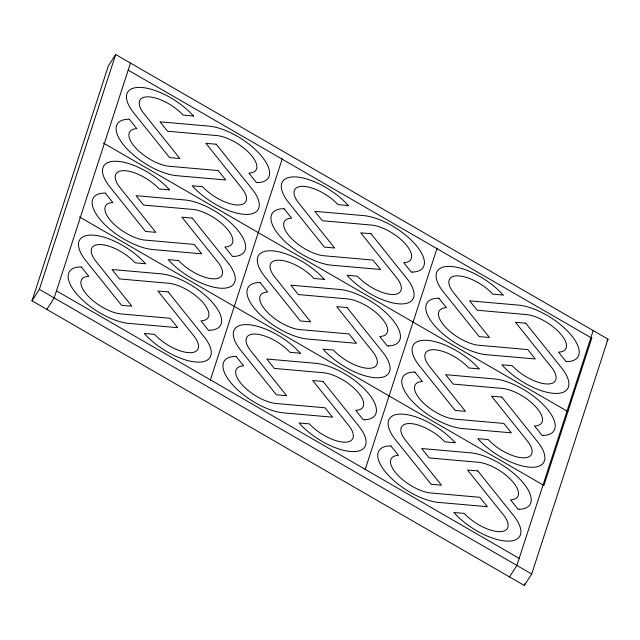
<?xml version="1.0" encoding="UTF-8"?>
<svg xmlns="http://www.w3.org/2000/svg" width="640" height="640" viewBox="0 0 640 640"><rect width="100%" height="100%" fill="white"/><g stroke="black" fill="none" stroke-linecap="round" stroke-linejoin="round"><path stroke-width="0.96" d="M32 300.848L108.312 66L115.68 54.512L608 339.152L531.688 574L524.32 585.488L32 300.848L39.368 289.368L115.68 54.512M130.488 63.072L54.176 297.928L46.808 309.416M210.288 380.28L282.272 158.728M365.096 469.784L437.08 248.232M593.192 330.584L516.888 565.44L509.512 576.928M591.896 337.736L543.904 485.44L79.472 216.928M524.32 585.488L524.936 583.584M606.944 340.792L608 339.152M128.192 70.136L590.896 337.648M103.464 143.08L567.896 411.592M56.472 290.864L519.176 558.376M39.368 289.368L531.688 574M129.28 119.24L128.08 119.24A43.832 18.432 32.7 0 0 124.968 146.608A43.832 18.432 32.7 0 0 176.888 175.704L225.712 179.976L218.192 170.584L168.04 166.16A29.216 12.288 32.7 0 1 134.256 146.32A29.216 12.288 32.7 0 1 136.832 128.672L129.28 119.24M257.664 182.568L256.456 182.568L248.912 173.136A29.216 12.288 32.7 0 0 251.488 155.488A29.216 12.288 32.7 0 0 217.696 135.656L167.552 131.224L160.032 121.832L208.856 126.104A43.832 18.432 32.7 0 1 260.776 155.208A43.832 18.432 32.7 0 1 257.664 182.568M105.288 193.096L104.08 193.088A43.832 18.432 32.7 0 0 100.968 220.456A43.832 18.432 32.7 0 0 152.888 249.552L201.712 253.824L194.192 244.432L144.048 240.008A29.216 12.288 32.7 0 1 110.256 220.168A29.216 12.288 32.7 0 1 112.832 202.528L105.288 193.096M284.096 208.744L282.888 208.744A43.832 18.432 32.7 0 0 279.776 236.104A43.832 18.432 32.7 0 0 331.696 265.208L380.52 269.48L373 260.088L322.848 255.656A29.216 12.288 32.7 0 1 289.064 235.824A29.216 12.288 32.7 0 1 291.64 218.176L284.096 208.744M233.672 256.416L232.464 256.416L224.912 246.984A29.216 12.288 32.7 0 0 227.488 229.336A29.216 12.288 32.7 0 0 193.704 209.504L143.552 205.072L136.032 195.68L184.864 199.96A43.832 18.432 32.7 0 1 236.784 229.056A43.832 18.432 32.7 0 1 233.672 256.416M81.288 266.944L80.088 266.944A43.832 18.432 32.7 0 0 76.976 294.304A43.832 18.432 32.7 0 0 128.896 323.4L177.72 327.68L170.2 318.288L120.048 313.856A29.216 12.288 32.7 0 1 86.264 294.024A29.216 12.288 32.7 0 1 88.84 276.376L81.288 266.944M412.472 272.072L411.264 272.072L403.72 262.64A29.216 12.288 32.7 0 0 406.296 244.992A29.216 12.288 32.7 0 0 372.512 225.152L322.36 220.728L314.84 211.336L363.664 215.608A43.832 18.432 32.7 0 1 415.584 244.704A43.832 18.432 32.7 0 1 412.472 272.072M260.096 282.6L258.888 282.592A43.832 18.432 32.7 0 0 255.776 309.96A43.832 18.432 32.7 0 0 307.696 339.056L356.52 343.328L349 333.936L298.856 329.512A29.216 12.288 32.7 0 1 265.072 309.672A29.216 12.288 32.7 0 1 267.648 292.032L260.096 282.6M438.904 298.248L437.696 298.248A43.832 18.432 32.7 0 0 434.584 325.608A43.832 18.432 32.7 0 0 486.504 354.712L535.328 358.984L527.808 349.592L477.664 345.16A29.216 12.288 32.7 0 1 443.872 325.328A29.216 12.288 32.7 0 1 446.448 307.68L438.904 298.248M209.672 330.264L208.464 330.264L200.92 320.832A29.216 12.288 32.7 0 0 203.496 303.184A29.216 12.288 32.7 0 0 169.712 283.352L119.56 278.92L112.04 269.536L160.864 273.808A43.832 18.432 32.7 0 1 212.784 302.904A43.832 18.432 32.7 0 1 209.672 330.264M388.48 345.92L387.272 345.92L379.728 336.488A29.216 12.288 32.7 0 0 382.304 318.84A29.216 12.288 32.7 0 0 348.512 299.008L298.368 294.576L290.848 285.184L339.672 289.464A43.832 18.432 32.7 0 1 391.592 318.56A43.832 18.432 32.7 0 1 388.48 345.92M236.104 356.448L234.896 356.448A43.832 18.432 32.7 0 0 231.784 383.808A43.832 18.432 32.7 0 0 283.704 412.904L332.528 417.176L325.008 407.792L274.856 403.36A29.216 12.288 32.7 0 1 241.072 383.528A29.216 12.288 32.7 0 1 243.648 365.88L236.104 356.448M567.28 361.576L566.08 361.576L558.528 352.136A29.216 12.288 32.7 0 0 561.104 334.496A29.216 12.288 32.7 0 0 527.32 314.656L477.168 310.232L469.648 300.84L518.472 305.112A43.832 18.432 32.7 0 1 570.392 334.208A43.832 18.432 32.7 0 1 567.28 361.576M414.904 372.104L413.704 372.096A43.832 18.432 32.7 0 0 410.592 399.464A43.832 18.432 32.7 0 0 462.512 428.56L511.336 432.832L503.816 423.44L453.664 419.016A29.216 12.288 32.7 0 1 419.88 399.176A29.216 12.288 32.7 0 1 422.456 381.536L414.904 372.104M364.48 419.768L363.28 419.768L355.728 410.336A29.216 12.288 32.7 0 0 358.304 392.688A29.216 12.288 32.7 0 0 324.52 372.856L274.368 368.424L266.848 359.04L315.672 363.312A43.832 18.432 32.7 0 1 367.592 392.408A43.832 18.432 32.7 0 1 364.48 419.768M543.288 435.424L542.08 435.424L534.536 425.992A29.216 12.288 32.7 0 0 537.112 408.344A29.216 12.288 32.7 0 0 503.328 388.512L453.176 384.08L445.656 374.688L494.48 378.96A43.832 18.432 32.7 0 1 546.4 408.064A43.832 18.432 32.7 0 1 543.288 435.424M390.912 445.952L389.704 445.952A43.832 18.432 32.7 0 0 386.592 473.312A43.832 18.432 32.7 0 0 438.512 502.408L487.336 506.68L479.816 497.296L429.672 492.864A29.216 12.288 32.7 0 1 395.88 473.032A29.216 12.288 32.7 0 1 398.456 455.384L390.912 445.952M519.296 509.272L518.088 509.272L510.536 499.84A29.216 12.288 32.7 0 0 513.112 482.192A29.216 12.288 32.7 0 0 479.328 462.36L429.184 457.928L421.664 448.536L470.488 452.816A43.832 18.432 32.7 0 1 522.408 481.912A43.832 18.432 32.7 0 1 519.296 509.272M193.504 116.032L183.176 115.12A29.216 12.288 32.7 0 0 148.992 96.864A29.216 12.288 32.7 0 0 143.216 112.712L179.832 158.496L169.552 157.592L133.832 112.992A43.832 18.432 32.7 0 1 140.216 87.4A43.832 18.432 32.7 0 1 192.432 114.84L193.504 116.032M216.184 144.216L205.904 143.312L242.528 189.096A29.216 12.288 32.7 0 1 236.744 204.944A29.216 12.288 32.7 0 1 202.568 186.688L192.232 185.776L193.304 186.968A43.832 18.432 32.7 0 0 245.52 214.408A43.832 18.432 32.7 0 0 251.904 188.816L216.184 144.216M348.312 205.536L337.984 204.624A29.216 12.288 32.7 0 0 303.808 186.368A29.216 12.288 32.7 0 0 298.024 202.216L334.64 248L324.36 247.096L288.64 202.496A43.832 18.432 32.7 0 1 295.024 176.904A43.832 18.432 32.7 0 1 347.248 204.344L348.312 205.536M169.512 189.88L159.184 188.968A29.216 12.288 32.7 0 0 125 170.712A29.216 12.288 32.7 0 0 119.216 186.568L155.84 232.344L145.56 231.448L109.84 186.84A43.832 18.432 32.7 0 1 116.224 161.256A43.832 18.432 32.7 0 1 168.44 188.688L169.512 189.88M192.192 218.064L181.912 217.16L218.528 262.944A29.216 12.288 32.7 0 1 212.752 278.792A29.216 12.288 32.7 0 1 178.568 260.536L168.24 259.624L169.312 260.824A43.832 18.432 32.7 0 0 221.528 288.256A43.832 18.432 32.7 0 0 227.912 262.672L192.192 218.064M371 233.72L360.72 232.816L397.336 278.6A29.216 12.288 32.7 0 1 391.552 294.448A29.216 12.288 32.7 0 1 357.376 276.192L347.048 275.28L348.112 276.472A43.832 18.432 32.7 0 0 400.336 303.912A43.832 18.432 32.7 0 0 406.72 278.32L371 233.72M503.128 295.04L492.792 294.128A29.216 12.288 32.7 0 0 458.616 275.872A29.216 12.288 32.7 0 0 452.832 291.72L489.456 337.504L479.176 336.6L443.456 292A43.832 18.432 32.7 0 1 449.84 266.408A43.832 18.432 32.7 0 1 502.056 293.84L503.128 295.04M324.32 279.384L313.992 278.472A29.216 12.288 32.7 0 0 279.808 260.216A29.216 12.288 32.7 0 0 274.024 276.072L310.648 321.848L300.368 320.952L264.648 276.344A43.832 18.432 32.7 0 1 271.032 250.76A43.832 18.432 32.7 0 1 323.248 278.192L324.32 279.384M145.512 263.728L135.184 262.824A29.216 12.288 32.7 0 0 101.008 244.568A29.216 12.288 32.7 0 0 95.224 260.416L131.84 306.192L121.56 305.296L85.84 260.688A43.832 18.432 32.7 0 1 92.224 235.104A43.832 18.432 32.7 0 1 144.448 262.536L145.512 263.728M168.2 291.912L157.92 291.016L194.536 336.792A29.216 12.288 32.7 0 1 188.752 352.64A29.216 12.288 32.7 0 1 154.576 334.384L144.24 333.48L145.312 334.672A43.832 18.432 32.7 0 0 197.528 362.104A43.832 18.432 32.7 0 0 203.92 336.52L168.2 291.912M347 307.568L336.72 306.664L373.344 352.448A29.216 12.288 32.7 0 1 367.56 368.296A29.216 12.288 32.7 0 1 333.376 350.04L323.048 349.128L324.12 350.328A43.832 18.432 32.7 0 0 376.336 377.76A43.832 18.432 32.7 0 0 382.72 352.176L347 307.568M525.808 323.224L515.528 322.32L552.144 368.104A29.216 12.288 32.7 0 1 546.368 383.952A29.216 12.288 32.7 0 1 512.184 365.696L501.856 364.784L502.928 365.976A43.832 18.432 32.7 0 0 555.144 393.416A43.832 18.432 32.7 0 0 561.528 367.824L525.808 323.224M300.328 353.232L289.992 352.328A29.216 12.288 32.7 0 0 255.816 334.072A29.216 12.288 32.7 0 0 250.032 349.92L286.648 395.696L276.376 394.8L240.656 350.192A43.832 18.432 32.7 0 1 247.04 324.608A43.832 18.432 32.7 0 1 299.256 352.04L300.328 353.232M479.128 368.888L468.8 367.976A29.216 12.288 32.7 0 0 434.616 349.72A29.216 12.288 32.7 0 0 428.84 365.568L465.456 411.352L455.176 410.456L419.456 365.848A43.832 18.432 32.7 0 1 425.84 340.264A43.832 18.432 32.7 0 1 478.064 367.696L479.128 368.888M323.008 381.416L312.728 380.52L349.344 426.296A29.216 12.288 32.7 0 1 343.568 442.144A29.216 12.288 32.7 0 1 309.384 423.888L299.056 422.984L300.12 424.176A43.832 18.432 32.7 0 0 352.344 451.608A43.832 18.432 32.7 0 0 358.728 426.024L323.008 381.416M501.808 397.072L491.536 396.168L528.152 441.952A29.216 12.288 32.7 0 1 522.368 457.8A29.216 12.288 32.7 0 1 488.192 439.544L477.856 438.632L478.928 439.832A43.832 18.432 32.7 0 0 531.144 467.264A43.832 18.432 32.7 0 0 537.528 441.672L501.808 397.072M455.136 442.736L444.808 441.832A29.216 12.288 32.7 0 0 410.624 423.576A29.216 12.288 32.7 0 0 404.84 439.424L441.464 485.2L431.184 484.304L395.464 439.696A43.832 18.432 32.7 0 1 401.848 414.112A43.832 18.432 32.7 0 1 454.064 441.544L455.136 442.736M477.816 470.92L467.536 470.024L504.16 515.8A29.216 12.288 32.7 0 1 498.376 531.648A29.216 12.288 32.7 0 1 464.192 513.392L453.864 512.488L454.936 513.68A43.832 18.432 32.7 0 0 507.152 541.112A43.832 18.432 32.7 0 0 513.536 515.528L477.816 470.92"/></g></svg>
